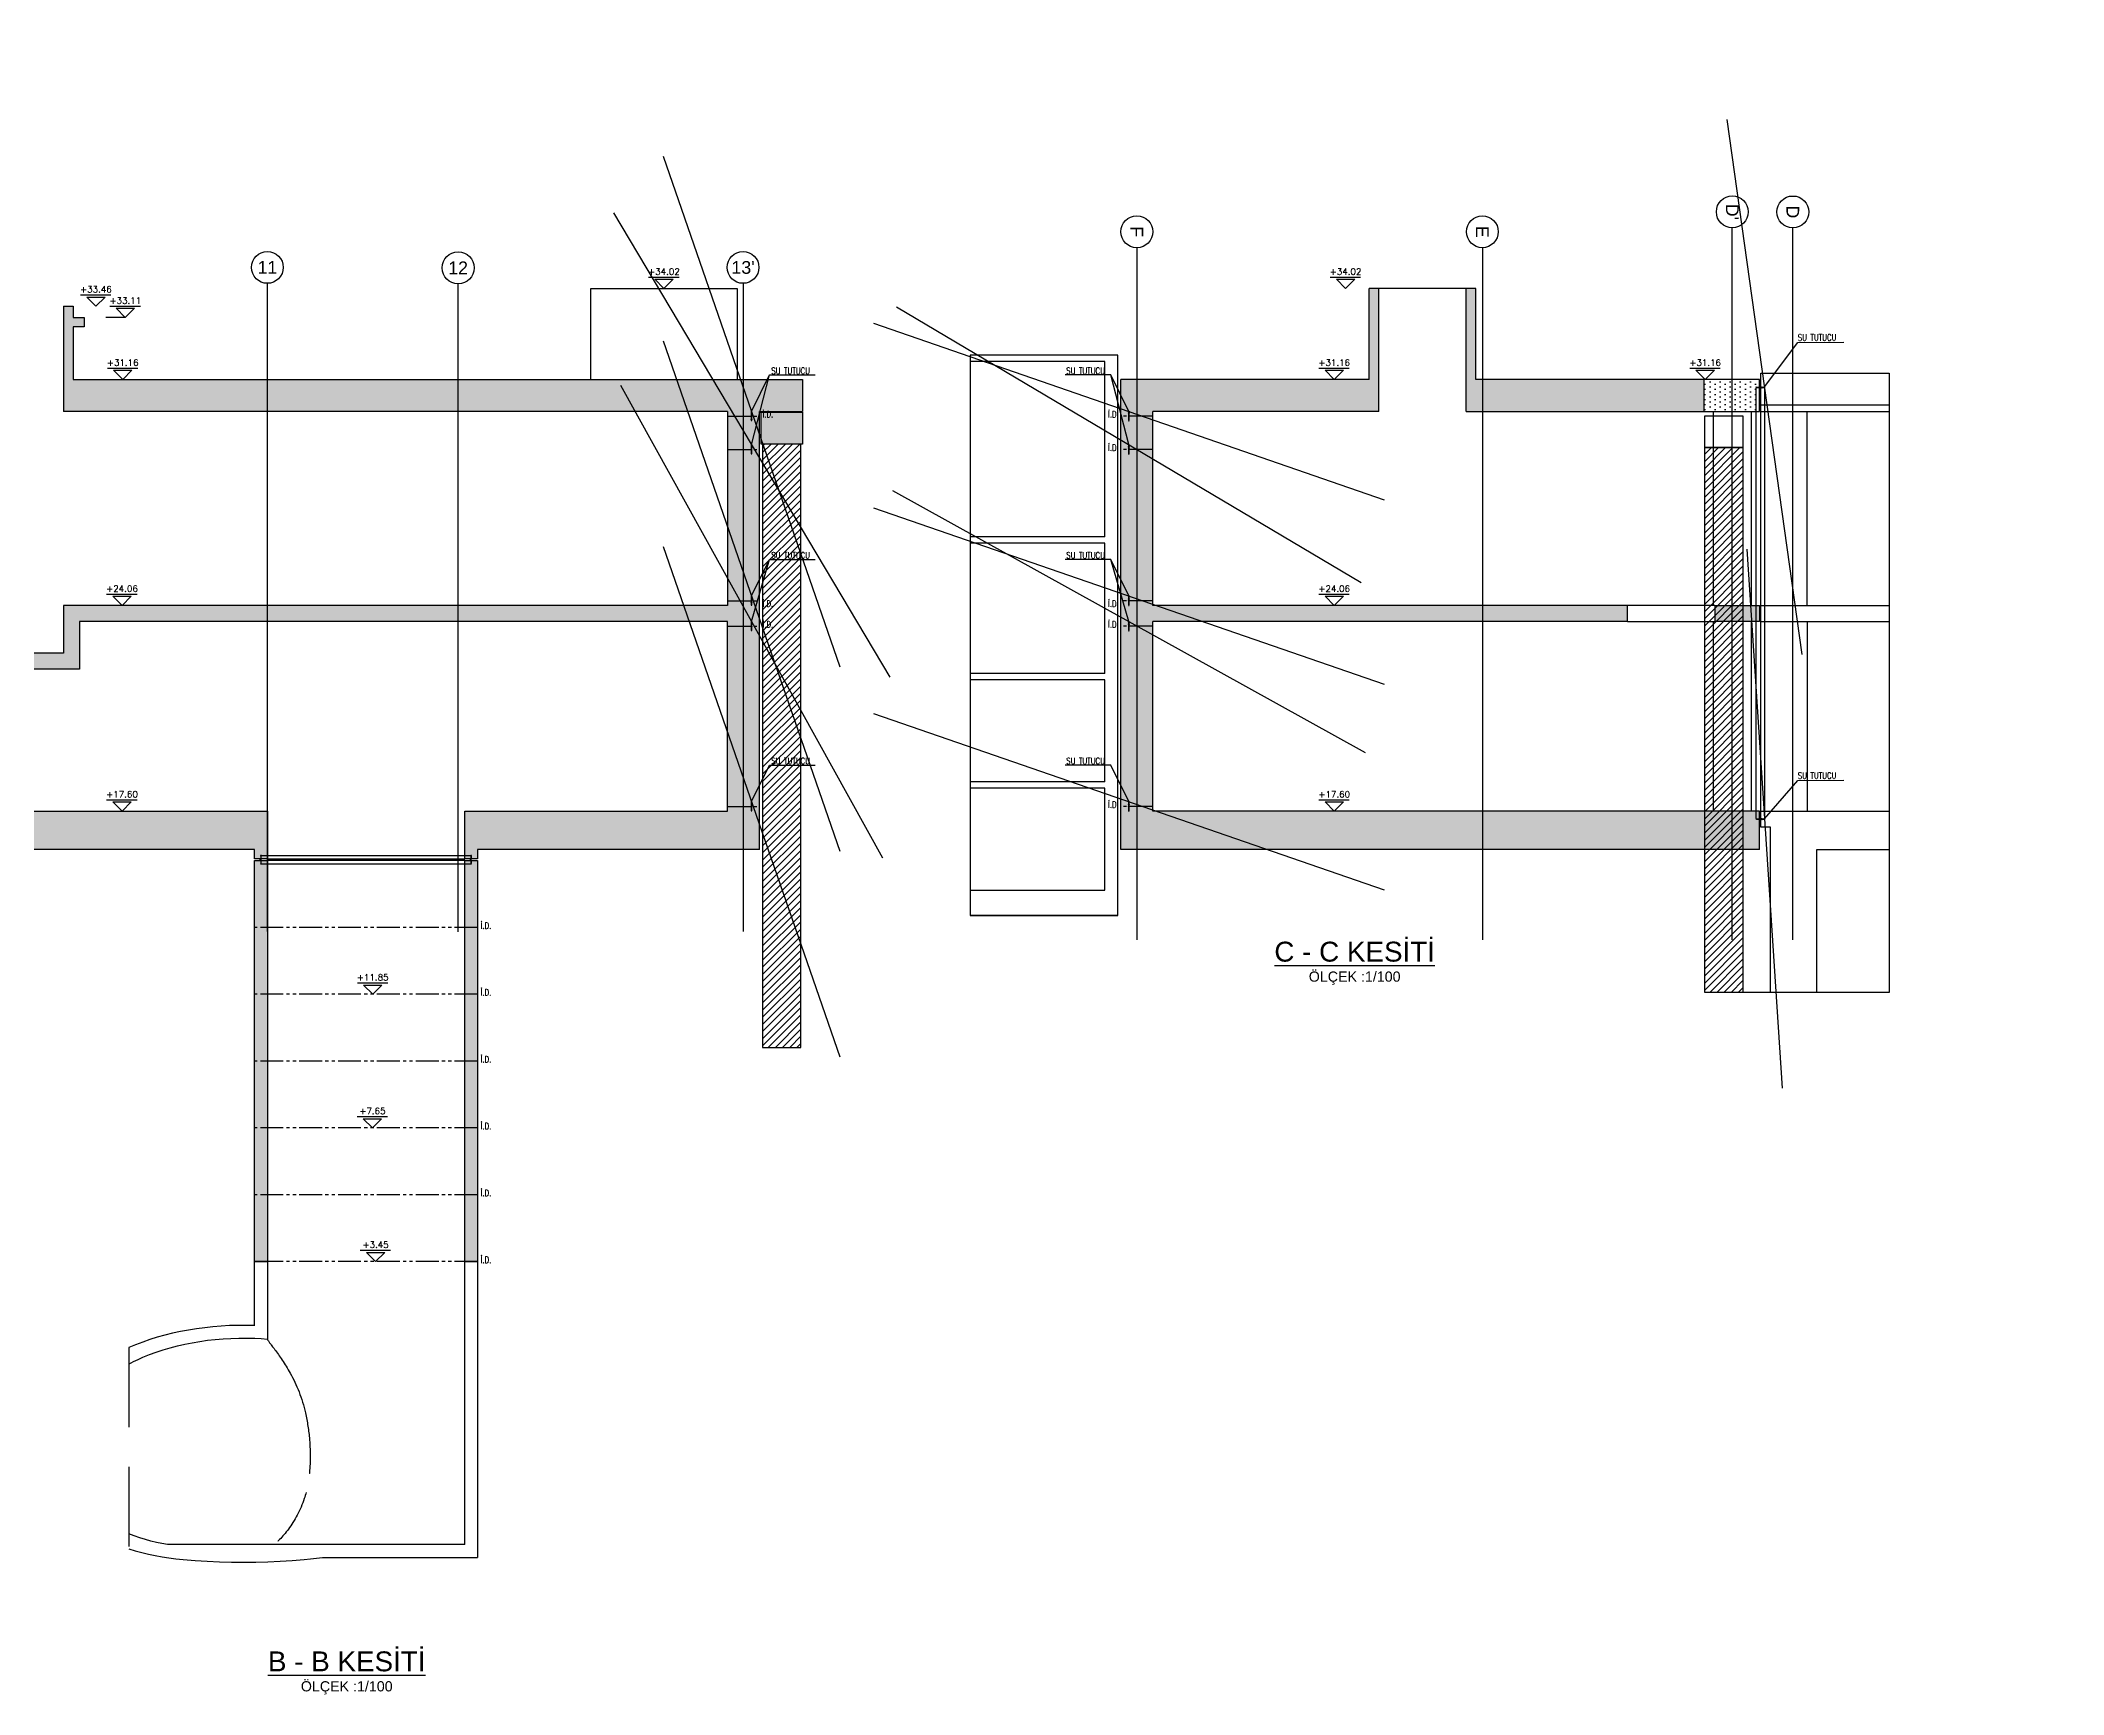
# Model space of a CAD drawing. Header units: millimetres. Extents: x 400382 to 401276, y 4543898 to 4544126.
# Drawn here: x 400746.4 to 400809.9, y 4543898.4 to 4543950.4 of the extents above; entities that cross this region are included whole.
import ezdxf
from ezdxf.enums import TextEntityAlignment as Align

# ---------------------------------------------------------------- set-up
doc = ezdxf.new("R2010")
doc.units = ezdxf.units.MM
for name, pattern in [('ACAD_ISO05W100', [33, 24, -3, 0, -3, 0, -3]), ('AKS', [3, 2.5, -0.25, 0, -0.25]), ('CONTINU', [0]), ('HIDDEN', [0.375, 0.25, -0.125]), ('HIDDEN2', [4.7625, 3.175, -1.5875]), ('UUC-ST-KAL-I05-101-U-000$0$ACAD_ISO05W100', [33, 24, -3, 0, -3, 0, -3])]:
    doc.linetypes.add(name, pattern=pattern)
for name, color, linetype in [('aks prota', 2, 'AKS'), ('caks prota', 4, 'Continuous'), ('görünüş prota', 4, 'Continuous'), ('inşaat derzi prota', 11, 'Continuous'), ('kesit prota', 1, 'Continuous'), ('kesit tarama prota', 252, 'Continuous'), ('kiriş prota', 6, 'Continuous'), ('kolon tarama prota', 252, 'Continuous'), ('kot prota', 4, 'Continuous'), ('not yazısı prota', 6, 'Continuous'), ('not çizgisi prota', 4, 'Continuous'), ('PRT-CST-rc_level', 6, 'Continuous'), ('PRT-CST-rc_levermark', 4, 'Continuous'), ('st_s_su tutucu', 2, 'Continuous'), ('st_s_ölçü', 4, 'Continuous'), ('t35 prota', 3, 'Continuous'), ('taks prota', 7, 'Continuous'), ('tplan prota', 7, 'Continuous'), ('UUC-ST-KAL-I05-101-U-000$0$st_s_su tutucu', 2, 'Continuous'), ('ölçü prota', 4, 'Continuous')]:
    doc.layers.add(name, color=color, linetype=linetype)
for name, color, linetype, lineweight in [('PRT-Geo-PileCap2', 211, 'Continuous', 25), ('PRT-Geo_Pile', 150, 'Continuous', 30), ('PRT-Geo_TableText', 8, 'Continuous', 25)]:
    doc.layers.add(name, color=color, linetype=linetype, lineweight=lineweight)
doc.styles.add('Arial', font='Arial.ttf')
doc.styles.add('OLCU', font='romanstw.shx')
doc.styles.add('prt-kd-kot', font='Arial.ttf')
doc.styles.add('TAKS', font='Arial Unicode.ttf')
doc.styles.add('TSIMPLEX', font='romanstw.shx')
doc.dimstyles.new('1-50', dxfattribs={"dimtxt": 10, "dimasz": 4, "dimexe": 4, "dimexo": 8, "dimgap": 4, "dimtad": 1, "dimdec": 1, "dimrnd": 0.05, "dimzin": 9, "dimdsep": 46, "dimtxsty": 'OLCU', "dimblk1": 'OBLIQUE', "dimblk2": 'OBLIQUE', "dimsah": 1, "dimcen": 2, "dimdle": 4, "dimclrd": 4, "dimclre": 4, "dimclrt": 3, "dimadec": 1, "dimazin": 0, "dimtfac": 1, "dimtdec": 1, "dimtix": 1, "dimtmove": 2, "dimatfit": 3, "dimldrblk": 'OBLIQUE', "dimfxl": 1, "dimtvp": 1, "dimtolj": 1, "dimtzin": 1, "dimarcsym": 0})
pattern_1 = [(45, (398978.42693, 4543591.9112), (-0.112253202, 0.112253202), [])]

# ---------------------------------------------------------------- blocks, each defined once
blk = doc.blocks.new('KOTK5')
at = {"layer": 'PRT-CST-rc_levermark'}
blk.add_line((217, 160), (-213, 160), dxfattribs=at)
blk.add_lwpolyline([(130, 130), (-130, 130), (0, 0)], close=True, dxfattribs=at)
at = {"layer": 'PRT-CST-rc_level', "style": 'OLCU'}
blk.add_attdef('000.00', text='', height=90, dxfattribs=at).set_placement((0, 193), align=Align.CENTER)
blk = doc.blocks.new('_Oblique')
at = {"layer": 'st_s_ölçü', "lineweight": -2}
blk.add_line((-0.5, -0.5), (0.5, 0.5), dxfattribs=at)
blk = doc.blocks.new('D')
at = {"layer": 'st_s_su tutucu', "linetype": 'CONTINU', "ltscale": 0.2}
for p, q in [((-39988, 52508), (-39993, 52508)), ((-39993, 52508), (-39993, 52507)), ((-39993, 52507), (-39991, 52506)), ((-39991, 52499), (-39992, 52499)), ((-39992, 52499), (-39992, 52498)), ((-39992, 52498), (-39991, 52498)), ((-39991, 52489), (-39992, 52489)), ((-39992, 52489), (-39992, 52488)), ((-39992, 52488), (-39991, 52488)), ((-39991, 52479), (-39992, 52479)), ((-39992, 52479), (-39992, 52478)), ((-39992, 52478), (-39991, 52478)), ((-39991, 52506), (-39991, 52499)), ((-39991, 52498), (-39991, 52489)), ((-39991, 52488), (-39991, 52479)), ((-39991, 52469), (-39991, 52478)), ((-39990, 52506), (-39988, 52507)), ((-39990, 52499), (-39990, 52506)), ((-39989, 52499), (-39990, 52499)), ((-39990, 52489), (-39990, 52498)), ((-39990, 52498), (-39989, 52498)), ((-39989, 52489), (-39990, 52489)), ((-39990, 52479), (-39990, 52488)), ((-39990, 52488), (-39989, 52488)), ((-39989, 52479), (-39990, 52479)), ((-39990, 52478), (-39989, 52478)), ((-39990, 52478), (-39990, 52469)), ((-39989, 52498), (-39989, 52499)), ((-39989, 52488), (-39989, 52489)), ((-39989, 52478), (-39989, 52479)), ((-39988, 52507), (-39988, 52508)), ((-39993, 52449), (-39991, 52450)), ((-39993, 52448), (-39993, 52449)), ((-39988, 52448), (-39993, 52448)), ((-39992, 52468), (-39992, 52469)), ((-39992, 52469), (-39991, 52469)), ((-39991, 52468), (-39992, 52468)), ((-39992, 52458), (-39992, 52459)), ((-39992, 52459), (-39991, 52459)), ((-39991, 52458), (-39992, 52458)), ((-39991, 52459), (-39991, 52468)), ((-39991, 52450), (-39991, 52458)), ((-39990, 52469), (-39989, 52469)), ((-39989, 52468), (-39990, 52468)), ((-39990, 52468), (-39990, 52459)), ((-39990, 52459), (-39989, 52459)), ((-39989, 52458), (-39990, 52458)), ((-39990, 52458), (-39990, 52450)), ((-39990, 52450), (-39988, 52449)), ((-39989, 52469), (-39989, 52468)), ((-39989, 52459), (-39989, 52458)), ((-39988, 52449), (-39988, 52448))]:
    blk.add_line(p, q, dxfattribs=at)
blk = doc.blocks.new('*U107')
at = {"layer": 'PRT-Geo_Pile', "lineweight": -3, "flags": 128}
blk.add_lwpolyline([(0.6, 0), (0.6, -18.95), (-0.6, -18.95), (-0.6, 0)], close=True, dxfattribs=at)
at = {"layer": 'PRT-Geo_TableText', "style": 'prt-kd-kot'}
blk.add_attdef('No:', text='', height=0.25, rotation=90, dxfattribs=at).set_placement((0, -18.277), align=Align.MIDDLE_LEFT)

msp = doc.modelspace()

# ---------------------------------------------------------------- hatches: boundary and pattern name
at = {"layer": 'kesit tarama prota'}
h = msp.add_hatch(color=253, dxfattribs=at)
h.dxf.hatch_style = 1
h.paths.add_polyline_path([(400770.328, 4543939.712), (400747.426, 4543939.712), (400747.426, 4543941.362), (400747.776, 4543941.362), (400747.776, 4543941.662), (400747.426, 4543941.662), (400747.426, 4543942.012), (400747.126, 4543942.012), (400747.126, 4543938.712), (400767.978, 4543938.712), (400767.978, 4543932.612), (400747.126, 4543932.612), (400747.126, 4543931.112), (400743.739, 4543931.112), (400743.739, 4543938.712), (400745.024, 4543938.712), (400745.024, 4543942.212), (400744.723, 4543942.212), (400744.723, 4543939.712), (400741.389, 4543939.712), (400741.389, 4543938.712), (400742.739, 4543938.712), (400742.739, 4543924.952), (400753.124, 4543924.952), (400753.124, 4543924.652), (400753.524, 4543924.652), (400753.524, 4543926.152), (400743.739, 4543926.152), (400743.739, 4543930.612), (400747.627, 4543930.612), (400747.627, 4543932.112), (400767.978, 4543932.112), (400767.978, 4543926.152), (400759.724, 4543926.152), (400759.724, 4543924.652), (400760.124, 4543924.652), (400760.124, 4543924.952), (400768.978, 4543924.952), (400768.978, 4543938.712), (400770.328, 4543938.712)])
h = msp.add_hatch(color=253, dxfattribs=at)
h.dxf.hatch_style = 1
h.paths.add_polyline_path([(400788.428, 4543938.712), (400788.428, 4543942.572), (400788.128, 4543942.572), (400788.128, 4543939.712), (400780.328, 4543939.712), (400780.327, 4543924.952), (400800.379, 4543924.952), (400800.379, 4543926.152), (400781.329, 4543926.152), (400781.329, 4543932.112), (400796.236, 4543932.112), (400796.236, 4543932.612), (400781.329, 4543932.612), (400781.329, 4543938.712)])
h = msp.add_hatch(color=253, dxfattribs=at)
h.dxf.hatch_style = 1
h.paths.add_polyline_path([(400798.629, 4543938.712), (400798.629, 4543939.712), (400791.472, 4543939.712), (400791.472, 4543942.572), (400791.172, 4543942.572), (400791.172, 4543938.712)])
h = msp.add_hatch(color=253, dxfattribs=at)
h.dxf.hatch_style = 1
h.paths.add_polyline_path([(400769.028, 4543938.682), (400770.328, 4543938.682), (400770.328, 4543937.682), (400769.028, 4543937.682)])
h = msp.add_hatch(color=253, dxfattribs=at)
h.dxf.hatch_style = 1
h.paths.add_polyline_path([(400798.98, 4543932.612), (400798.98, 4543932.112), (400800.379, 4543932.112), (400800.379, 4543932.612)])
h = msp.add_hatch(color=253, dxfattribs=at)
h.dxf.hatch_style = 1
h.paths.add_polyline_path([(400753.524, 4543924.602), (400753.124, 4543924.602), (400753.124, 4543912.002), (400753.524, 4543912.002)])
h = msp.add_hatch(color=253, dxfattribs=at)
h.dxf.hatch_style = 1
h.paths.add_polyline_path([(400760.124, 4543924.602), (400759.724, 4543924.602), (400759.724, 4543912.002), (400760.124, 4543912.002)])
at = {"layer": 'kolon tarama prota', "transparency": 33554687}
h = msp.add_hatch(dxfattribs=at)
h.set_pattern_fill('DOTS', color=2, scale=0.1, angle=-90)
h.set_pattern_definition([(270, (400391.31648, 4545892.98185), (0.15875, -0.079375), [0, -0.15875])])
h.paths.add_polyline_path([(400800.379, 4543938.712), (400800.379, 4543939.712), (400798.629, 4543939.712), (400798.629, 4543938.712)])
h = msp.add_hatch(dxfattribs=at)
h.set_pattern_fill('ANSI31', color=256, scale=0.05)
h.set_pattern_definition(pattern_1)
h.paths.add_polyline_path([(400769.078, 4543937.682), (400769.078, 4543918.732), (400770.278, 4543918.732), (400770.278, 4543937.682)])
h = msp.add_hatch(dxfattribs=at)
h.set_pattern_fill('ANSI31', color=256, scale=0.05)
h.set_pattern_definition(pattern_1)
edge = h.paths.add_edge_path()
edge.add_line((400798.664, 4543920.457), (400798.664, 4543937.572))
edge.add_line((400798.664, 4543937.572), (400799.864, 4543937.572))
edge.add_line((400799.864, 4543937.572), (400799.864, 4543920.457))

# ---------------------------------------------------------------- linework, layer by layer
at = {"layer": 'aks prota', "ltscale": 10}
for p, q in [((400799.529, 4543922.113), (400799.529, 4543944.478)), ((400801.429, 4543922.113), (400801.429, 4543944.476)), ((400753.525, 4543922.375), (400753.525, 4543942.733)), ((400759.517, 4543922.361), (400759.517, 4543942.719)), ((400768.478, 4543922.375), (400768.478, 4543942.733))]:
    msp.add_line(p, q, dxfattribs=at)
for points in [[(400780.829, 4543943.853), (400780.829, 4543922.113)], [(400791.679, 4543943.853), (400791.679, 4543922.113)]]:
    msp.add_lwpolyline(points, dxfattribs=at)
at = {"layer": 'caks prota', "ltscale": 0.05}
for centre in [(400799.529, 4543944.978), (400801.429, 4543944.976), (400780.829, 4543944.353), (400791.679, 4543944.353), (400753.525, 4543943.233), (400759.517, 4543943.219), (400768.462, 4543943.233)]:
    msp.add_circle(centre, 0.5, dxfattribs=at)
at = {"layer": 'görünüş prota'}
for p, q in [((400798.929, 4543938.712), (400798.929, 4543932.612)), ((400800.129, 4543932.612), (400800.129, 4543938.712)), ((400798.929, 4543932.112), (400798.929, 4543926.152)), ((400800.129, 4543926.152), (400800.129, 4543932.112))]:
    msp.add_line(p, q, dxfattribs=at)
for points in [[(400763.678, 4543939.712), (400763.678, 4543942.572), (400768.278, 4543942.572), (400768.278, 4543939.712)], [(400791.172, 4543942.572), (400788.428, 4543942.572)], [(400798.98, 4543932.612), (400796.236, 4543932.612)], [(400796.236, 4543932.112), (400798.98, 4543932.112)]]:
    msp.add_lwpolyline(points, dxfattribs=at)
at = {"layer": 'inşaat derzi prota', "linetype": 'ACAD_ISO05W100', "ltscale": 0.03}
for points in [[(400767.978, 4543938.562), (400768.978, 4543938.562)], [(400781.329, 4543938.562), (400780.328, 4543938.562)], [(400767.978, 4543937.512), (400768.978, 4543937.512)], [(400781.329, 4543937.512), (400780.328, 4543937.512)], [(400767.978, 4543932.762), (400768.978, 4543932.762)], [(400781.329, 4543932.762), (400780.327, 4543932.762)], [(400767.978, 4543931.962), (400768.978, 4543931.962)], [(400781.329, 4543931.962), (400780.327, 4543931.962)], [(400767.978, 4543926.302), (400768.978, 4543926.302)], [(400781.329, 4543926.302), (400780.327, 4543926.302)], [(400760.124, 4543922.502), (400753.124, 4543922.502)], [(400760.124, 4543920.402), (400753.124, 4543920.402)], [(400760.124, 4543918.302), (400753.124, 4543918.302)], [(400760.124, 4543916.202), (400753.124, 4543916.202)], [(400760.124, 4543914.102), (400753.124, 4543914.102)], [(400760.124, 4543912.002), (400753.124, 4543912.002)]]:
    msp.add_lwpolyline(points, dxfattribs=at)
at = {"layer": 'kesit prota'}
for p, q in [((400788.428, 4543942.572), (400788.128, 4543942.572)), ((400788.128, 4543939.712), (400788.128, 4543942.572)), ((400788.428, 4543938.712), (400788.428, 4543942.572)), ((400791.472, 4543942.572), (400791.172, 4543942.572)), ((400791.172, 4543938.712), (400791.172, 4543942.572)), ((400747.126, 4543942.012), (400747.126, 4543938.712)), ((400780.327, 4543924.952), (400780.328, 4543939.712)), ((400788.128, 4543939.712), (400780.328, 4543939.712)), ((400767.978, 4543938.712), (400747.126, 4543938.712)), ((400781.329, 4543932.612), (400781.329, 4543938.712)), ((400788.428, 4543938.712), (400781.329, 4543938.712)), ((400796.236, 4543932.612), (400781.329, 4543932.612)), ((400781.329, 4543926.152), (400781.329, 4543932.112)), ((400796.236, 4543932.112), (400781.329, 4543932.112)), ((400796.236, 4543932.112), (400796.236, 4543932.612)), ((400798.98, 4543932.612), (400798.98, 4543932.112)), ((400800.379, 4543926.152), (400781.329, 4543926.152)), ((400800.379, 4543924.952), (400800.379, 4543926.152)), ((400800.379, 4543924.952), (400780.327, 4543924.952)), ((400753.524, 4543912.002), (400753.124, 4543912.002)), ((400753.124, 4543912.002), (400753.524, 4543912.002)), ((400759.724, 4543912.002), (400760.124, 4543912.002)), ((400759.724, 4543912.002), (400760.124, 4543912.002))]:
    msp.add_line(p, q, dxfattribs=at)
for points in [[(400791.172, 4543938.712), (400800.379, 4543938.712), (400800.379, 4543939.712), (400791.472, 4543939.712), (400791.472, 4543942.572)], [(400747.126, 4543942.012), (400747.426, 4543942.012), (400747.426, 4543941.662), (400747.776, 4543941.662), (400747.776, 4543941.362), (400747.426, 4543941.362), (400747.426, 4543939.712)], [(400747.426, 4543939.712), (400770.328, 4543939.712), (400770.328, 4543938.712)], [(400767.978, 4543938.712), (400767.978, 4543932.612), (400747.126, 4543932.612), (400747.126, 4543931.112), (400743.739, 4543931.112), (400743.739, 4543938.712), (400745.024, 4543938.712)], [(400768.978, 4543924.952), (400768.978, 4543938.712), (400770.328, 4543938.712)], [(400768.978, 4543924.952), (400760.124, 4543924.952), (400760.124, 4543924.652), (400759.724, 4543924.652), (400759.724, 4543926.152), (400767.978, 4543926.152), (400767.978, 4543932.112), (400747.627, 4543932.112), (400747.627, 4543930.612), (400743.739, 4543930.612), (400743.739, 4543926.152), (400753.524, 4543926.152), (400753.524, 4543924.652), (400753.124, 4543924.652), (400753.124, 4543924.952), (400742.739, 4543924.952)], [(400798.98, 4543932.612), (400800.379, 4543932.612), (400800.379, 4543932.112), (400798.98, 4543932.112)], [(400753.124, 4543912.002), (400753.124, 4543924.602), (400753.524, 4543924.602), (400753.524, 4543912.002)], [(400753.524, 4543924.652), (400759.724, 4543924.652)], [(400759.724, 4543924.602), (400753.524, 4543924.602)], [(400759.724, 4543912.002), (400759.724, 4543924.602), (400760.124, 4543924.602), (400760.124, 4543912.002)]]:
    msp.add_lwpolyline(points, dxfattribs=at)
at = {"layer": 'kiriş prota'}
msp.add_line((400798.629, 4543939.712), (400798.629, 4543938.712), dxfattribs=at)
at = {"layer": 'kolon tarama prota'}
for p, q in [((400780.228, 4543940.474), (400775.598, 4543940.474)), ((400779.827, 4543940.274), (400775.598, 4543940.274)), ((400779.827, 4543934.774), (400779.827, 4543940.274)), ((400780.228, 4543922.874), (400780.228, 4543940.474)), ((400800.428, 4543926.152), (400800.428, 4543939.912)), ((400801.879, 4543932.612), (400801.879, 4543938.712)), ((400779.827, 4543934.774), (400775.598, 4543934.774)), ((400779.827, 4543934.574), (400775.598, 4543934.574)), ((400779.827, 4543930.474), (400779.827, 4543934.574)), ((400801.879, 4543932.112), (400801.879, 4543926.152)), ((400779.827, 4543930.474), (400775.598, 4543930.474)), ((400779.827, 4543930.275), (400775.598, 4543930.275)), ((400779.827, 4543927.074), (400779.827, 4543930.275)), ((400779.827, 4543927.074), (400775.598, 4543927.074)), ((400779.827, 4543926.874), (400775.598, 4543926.874)), ((400779.827, 4543923.674), (400779.827, 4543926.874)), ((400802.179, 4543920.457), (400802.179, 4543924.952)), ((400780.228, 4543922.874), (400775.598, 4543922.874)), ((400759.724, 4543903.113), (400750.393, 4543903.113)), ((400755.255, 4543902.712), (400760.124, 4543902.712))]:
    msp.add_line(p, q, dxfattribs=at)
at = {"layer": 'kolon tarama prota', "linetype": 'HIDDEN2', "ltscale": 10}
for points in [[(400775.598, 4543940.474), (400775.598, 4543922.874)], [(400804.452, 4543939.912), (400804.452, 4543920.457)], [(400804.452, 4543920.457), (400798.664, 4543920.457)]]:
    msp.add_lwpolyline(points, dxfattribs=at)
at = {"layer": 'kolon tarama prota'}
for points in [[(400800.428, 4543939.912), (400804.452, 4543939.912)], [(400800.428, 4543938.912), (400804.452, 4543938.912)], [(400800.428, 4543938.712), (400804.452, 4543938.712)], [(400800.428, 4543932.612), (400804.452, 4543932.612)], [(400800.428, 4543932.112), (400804.452, 4543932.112)], [(400800.729, 4543920.457), (400800.729, 4543925.652), (400800.429, 4543925.652), (400800.428, 4543926.152), (400804.452, 4543926.152)], [(400802.179, 4543924.952), (400804.452, 4543924.952)], [(400775.598, 4543923.674), (400779.827, 4543923.674)], [(400775.598, 4543922.874), (400780.228, 4543922.874)], [(400753.124, 4543909.995), (400753.124, 4543912.002)], [(400753.524, 4543912.002), (400753.524, 4543909.57)], [(400759.724, 4543903.112), (400759.724, 4543912.002)], [(400760.124, 4543912.002), (400760.124, 4543902.712)], [(400753.126, 4543909.995), (400752.863, 4543910), (400752.6, 4543909.999), (400752.337, 4543909.991), (400752.075, 4543909.977), (400751.815, 4543909.955), (400751.556, 4543909.927), (400751.3, 4543909.893), (400751.046, 4543909.852), (400750.796, 4543909.805), (400750.549, 4543909.751), (400750.306, 4543909.691), (400750.069, 4543909.625), (400749.836, 4543909.553), (400749.609, 4543909.475), (400749.388, 4543909.391), (400749.173, 4543909.302)], [(400749.617, 4543908.998), (400749.822, 4543909.081), (400750.032, 4543909.158), (400750.249, 4543909.229), (400750.471, 4543909.295), (400750.698, 4543909.355), (400750.929, 4543909.408), (400751.164, 4543909.455), (400751.403, 4543909.495), (400751.644, 4543909.53), (400751.888, 4543909.557), (400752.134, 4543909.578), (400752.381, 4543909.592), (400752.629, 4543909.6), (400752.878, 4543909.6), (400753.126, 4543909.594)], [(400753.126, 4543909.594), (400753.326, 4543909.584), (400753.526, 4543909.57)], [(400749.173, 4543908.786), (400749.317, 4543908.86), (400749.465, 4543908.93), (400749.617, 4543908.998)], [(400749.699, 4543903.272), (400749.52, 4543903.327), (400749.345, 4543903.388), (400749.173, 4543903.454)], [(400749.173, 4543902.983), (400749.375, 4543902.92), (400749.579, 4543902.864), (400749.788, 4543902.812), (400750, 4543902.767), (400750.216, 4543902.727), (400750.434, 4543902.693), (400750.655, 4543902.665), (400750.878, 4543902.643)], [(400750.393, 4543903.113), (400750.215, 4543903.146), (400750.04, 4543903.184), (400749.868, 4543903.226), (400749.699, 4543903.272)], [(400750.878, 4543902.643), (400751.257, 4543902.615), (400751.637, 4543902.592), (400752.017, 4543902.576), (400752.399, 4543902.566), (400752.781, 4543902.563), (400753.162, 4543902.566), (400753.544, 4543902.576), (400753.924, 4543902.592), (400754.304, 4543902.615), (400754.683, 4543902.643)], [(400754.683, 4543902.643), (400754.875, 4543902.662), (400755.066, 4543902.685), (400755.255, 4543902.712)]]:
    msp.add_lwpolyline(points, dxfattribs=at)
at = {"layer": 'kolon tarama prota', "linetype": 'HIDDEN', "ltscale": 10}
msp.add_lwpolyline([(400749.173, 4543909.302), (400749.173, 4543902.983)], dxfattribs=at)
at = {"layer": 'kolon tarama prota'}
for points, knots in [([(400753.526, 4543909.57), (400753.528, 4543909.559), (400753.543, 4543909.529), (400753.591, 4543909.459), (400753.664, 4543909.363), (400753.758, 4543909.24), (400753.869, 4543909.09), (400753.989, 4543908.915), (400754.116, 4543908.717), (400754.251, 4543908.486), (400754.388, 4543908.218), (400754.521, 4543907.914), (400754.636, 4543907.592), (400754.695, 4543907.367), (400754.721, 4543907.252)], [0, 0, 0, 0, 0.078431, 0.156863, 0.235294, 0.313725, 0.392157, 0.470588, 0.54902, 0.627451, 0.720588, 0.813725, 0.906863, 1, 1, 1, 1]), ([(400754.721, 4543907.252), (400754.736, 4543907.184), (400754.764, 4543907.046), (400754.799, 4543906.837), (400754.828, 4543906.626), (400754.857, 4543906.343), (400754.874, 4543905.987), (400754.865, 4543905.631), (400754.849, 4543905.417), (400754.842, 4543905.344), (400754.842, 4543905.342)], [0, 0, 0, 0, 0.1, 0.2, 0.3, 0.4, 0.6, 0.8, 0.9, 0.9024147, 0.9024147, 0.9024147, 0.9024147]), ([(400754.742, 4543904.753), (400754.725, 4543904.687), (400754.678, 4543904.53), (400754.585, 4543904.289), (400754.463, 4543904.037), (400754.329, 4543903.806), (400754.187, 4543903.598), (400754.045, 4543903.418), (400753.932, 4543903.296), (400753.868, 4543903.231), (400753.848, 4543903.212)], [0.1384678, 0.1384678, 0.1384678, 0.1384678, 0.2105263, 0.3157895, 0.4210526, 0.5263158, 0.6315789, 0.7368421, 0.8421053, 0.8936073, 0.8936073, 0.8936073, 0.8936073])]:
    msp.add_open_spline(points, degree=3, knots=knots, dxfattribs=at)
at = {"layer": 'PRT-Geo-PileCap2'}
for points in [[(400769.028, 4543938.682), (400770.328, 4543938.682), (400770.328, 4543937.682), (400769.028, 4543937.682)], [(400798.664, 4543938.572), (400799.864, 4543938.572), (400799.864, 4543937.572), (400798.664, 4543937.572)]]:
    msp.add_lwpolyline(points, close=True, dxfattribs=at)
at = {"layer": 'PRT-Geo_Pile'}
msp.add_lwpolyline([(400798.664, 4543920.457), (400798.664, 4543937.572), (400799.864, 4543937.572), (400799.864, 4543920.457)], dxfattribs=at)
at = {"layer": 'UUC-ST-KAL-I05-101-U-000$0$st_s_su tutucu', "linetype": 'UUC-ST-KAL-I05-101-U-000$0$ACAD_ISO05W100', "ltscale": 0.05}
for points in [[(400800.386, 4543939.483, -0.57735), (400800.387, 4543939.486), (400800.422, 4543939.486, -0.57735), (400800.424, 4543939.483), (400800.412, 4543939.462, 0.57735), (400800.413, 4543939.46), (400800.459, 4543939.46), (400800.459, 4543939.454), (400800.463, 4543939.454), (400800.463, 4543939.46), (400800.496, 4543939.46), (400800.496, 4543939.454), (400800.5, 4543939.454), (400800.5, 4543939.46), (400800.521, 4543939.46), (400800.53, 4543939.447), (400800.535, 4543939.447), (400800.535, 4543939.478), (400800.53, 4543939.478), (400800.521, 4543939.465), (400800.5, 4543939.465), (400800.5, 4543939.471), (400800.496, 4543939.471), (400800.496, 4543939.465), (400800.463, 4543939.465), (400800.463, 4543939.471), (400800.459, 4543939.471), (400800.459, 4543939.465), (400800.422, 4543939.465, -0.57735), (400800.42, 4543939.468), (400800.431, 4543939.487, 0.57735), (400800.43, 4543939.49), (400800.38, 4543939.49, 0.57735), (400800.378, 4543939.487), (400800.39, 4543939.468, -0.57735), (400800.388, 4543939.465), (400800.35, 4543939.465), (400800.35, 4543939.471), (400800.346, 4543939.471), (400800.346, 4543939.465), (400800.313, 4543939.465), (400800.313, 4543939.471), (400800.309, 4543939.471), (400800.309, 4543939.465), (400800.289, 4543939.465), (400800.28, 4543939.478), (400800.275, 4543939.478), (400800.275, 4543939.447), (400800.28, 4543939.447), (400800.289, 4543939.46), (400800.309, 4543939.46), (400800.309, 4543939.454), (400800.313, 4543939.454), (400800.313, 4543939.46), (400800.346, 4543939.46), (400800.346, 4543939.454), (400800.35, 4543939.454), (400800.35, 4543939.46), (400800.396, 4543939.46, 0.57735), (400800.398, 4543939.462)], [(400800.386, 4543925.923, -0.57735), (400800.387, 4543925.926), (400800.422, 4543925.926, -0.57735), (400800.424, 4543925.923), (400800.412, 4543925.902, 0.57735), (400800.413, 4543925.9), (400800.459, 4543925.9), (400800.459, 4543925.894), (400800.463, 4543925.894), (400800.463, 4543925.9), (400800.496, 4543925.9), (400800.496, 4543925.894), (400800.5, 4543925.894), (400800.5, 4543925.9), (400800.521, 4543925.9), (400800.53, 4543925.887), (400800.535, 4543925.887), (400800.535, 4543925.918), (400800.53, 4543925.918), (400800.521, 4543925.905), (400800.5, 4543925.905), (400800.5, 4543925.911), (400800.496, 4543925.911), (400800.496, 4543925.905), (400800.463, 4543925.905), (400800.463, 4543925.911), (400800.459, 4543925.911), (400800.459, 4543925.905), (400800.422, 4543925.905, -0.57735), (400800.42, 4543925.908), (400800.431, 4543925.927, 0.57735), (400800.43, 4543925.93), (400800.38, 4543925.93, 0.57735), (400800.378, 4543925.927), (400800.39, 4543925.908, -0.57735), (400800.388, 4543925.905), (400800.35, 4543925.905), (400800.35, 4543925.911), (400800.346, 4543925.911), (400800.346, 4543925.905), (400800.313, 4543925.905), (400800.313, 4543925.911), (400800.309, 4543925.911), (400800.309, 4543925.905), (400800.289, 4543925.905), (400800.28, 4543925.918), (400800.275, 4543925.918), (400800.275, 4543925.887), (400800.28, 4543925.887), (400800.289, 4543925.9), (400800.309, 4543925.9), (400800.309, 4543925.894), (400800.313, 4543925.894), (400800.313, 4543925.9), (400800.346, 4543925.9), (400800.346, 4543925.894), (400800.35, 4543925.894), (400800.35, 4543925.9), (400800.396, 4543925.9, 0.57735), (400800.398, 4543925.902)], [(400753.304, 4543924.608, -0.57735), (400753.301, 4543924.609), (400753.301, 4543924.644, -0.57735), (400753.304, 4543924.646), (400753.324, 4543924.634, 0.57735), (400753.327, 4543924.635), (400753.327, 4543924.681), (400753.333, 4543924.681), (400753.333, 4543924.685), (400753.327, 4543924.685), (400753.327, 4543924.718), (400753.333, 4543924.718), (400753.333, 4543924.722), (400753.327, 4543924.722), (400753.327, 4543924.743), (400753.34, 4543924.752), (400753.34, 4543924.757), (400753.309, 4543924.757), (400753.309, 4543924.752), (400753.322, 4543924.743), (400753.322, 4543924.722), (400753.316, 4543924.722), (400753.316, 4543924.718), (400753.322, 4543924.718), (400753.322, 4543924.685), (400753.316, 4543924.685), (400753.316, 4543924.681), (400753.322, 4543924.681), (400753.322, 4543924.643, -0.57735), (400753.319, 4543924.642), (400753.299, 4543924.653, 0.57735), (400753.297, 4543924.652), (400753.297, 4543924.602, 0.57735), (400753.299, 4543924.6), (400753.319, 4543924.612, -0.57735), (400753.322, 4543924.61), (400753.322, 4543924.572), (400753.316, 4543924.572), (400753.316, 4543924.568), (400753.322, 4543924.568), (400753.322, 4543924.535), (400753.316, 4543924.535), (400753.316, 4543924.531), (400753.322, 4543924.531), (400753.322, 4543924.511), (400753.309, 4543924.502), (400753.309, 4543924.497), (400753.34, 4543924.497), (400753.34, 4543924.502), (400753.327, 4543924.511), (400753.327, 4543924.531), (400753.333, 4543924.531), (400753.333, 4543924.535), (400753.327, 4543924.535), (400753.327, 4543924.568), (400753.333, 4543924.568), (400753.333, 4543924.572), (400753.327, 4543924.572), (400753.327, 4543924.618, 0.57735), (400753.324, 4543924.62)], [(400759.904, 4543924.608, -0.57735), (400759.901, 4543924.609), (400759.901, 4543924.644, -0.57735), (400759.904, 4543924.646), (400759.924, 4543924.634, 0.57735), (400759.927, 4543924.635), (400759.927, 4543924.681), (400759.933, 4543924.681), (400759.933, 4543924.685), (400759.927, 4543924.685), (400759.927, 4543924.718), (400759.933, 4543924.718), (400759.933, 4543924.722), (400759.927, 4543924.722), (400759.927, 4543924.743), (400759.94, 4543924.752), (400759.94, 4543924.757), (400759.909, 4543924.757), (400759.909, 4543924.752), (400759.922, 4543924.743), (400759.922, 4543924.722), (400759.916, 4543924.722), (400759.916, 4543924.718), (400759.922, 4543924.718), (400759.922, 4543924.685), (400759.916, 4543924.685), (400759.916, 4543924.681), (400759.922, 4543924.681), (400759.922, 4543924.643, -0.57735), (400759.919, 4543924.642), (400759.899, 4543924.653, 0.57735), (400759.897, 4543924.652), (400759.897, 4543924.602, 0.57735), (400759.899, 4543924.6), (400759.919, 4543924.612, -0.57735), (400759.922, 4543924.61), (400759.922, 4543924.572), (400759.916, 4543924.572), (400759.916, 4543924.568), (400759.922, 4543924.568), (400759.922, 4543924.535), (400759.916, 4543924.535), (400759.916, 4543924.531), (400759.922, 4543924.531), (400759.922, 4543924.511), (400759.909, 4543924.502), (400759.909, 4543924.497), (400759.94, 4543924.497), (400759.94, 4543924.502), (400759.927, 4543924.511), (400759.927, 4543924.531), (400759.933, 4543924.531), (400759.933, 4543924.535), (400759.927, 4543924.535), (400759.927, 4543924.568), (400759.933, 4543924.568), (400759.933, 4543924.572), (400759.927, 4543924.572), (400759.927, 4543924.618, 0.57735), (400759.924, 4543924.62)]]:
    msp.add_lwpolyline(points, format="xyb", close=True, dxfattribs=at)
at = {"layer": 'UUC-ST-KAL-I05-101-U-000$0$st_s_su tutucu', "linetype": 'UUC-ST-KAL-I05-101-U-000$0$ACAD_ISO05W100'}
for points in [[(400800.275, 4543925.918), (400800.275, 4543939.447)], [(400800.535, 4543939.447), (400800.535, 4543925.918)], [(400753.34, 4543924.757), (400759.909, 4543924.757)], [(400753.34, 4543924.497), (400759.909, 4543924.497)]]:
    msp.add_lwpolyline(points, dxfattribs=at)
at = {"layer": 'ölçü prota'}
msp.add_lwpolyline([(400749.064, 4543941.662), (400748.448, 4543941.662)], dxfattribs=at)

# ---------------------------------------------------------------- block references
at = {"layer": 'kot prota', "linetype": 'CONTINU', "ltscale": 0.1}
ref = msp.add_blockref('KOTK5', (400765.978, 4543942.572), dxfattribs=dict(at, xscale=-0.002222222222222222, yscale=0.002222222222222222, zscale=0.002222222222222222, rotation=359.9999999999902))
ref.add_attrib('000.00', '+34.02', dxfattribs={"layer": 'PRT-CST-rc_level', "height": 0.2, "style": 'OLCU'}).set_placement((400765.978, 4543943.002), align=Align.CENTER)
ref = msp.add_blockref('KOTK5', (400787.384, 4543942.572), dxfattribs=dict(at, xscale=-0.002222222222222222, yscale=0.002222222222222222, zscale=0.002222222222222222, rotation=359.9999999999902))
ref.add_attrib('000.00', '+34.02', dxfattribs={"layer": 'PRT-CST-rc_level', "height": 0.2, "style": 'OLCU'}).set_placement((400787.384, 4543943.002), align=Align.CENTER)
ref = msp.add_blockref('KOTK5', (400748.139, 4543942.012), dxfattribs=dict(at, xscale=-0.002222222222222222, yscale=0.002222222222222222, zscale=0.002222222222222222, rotation=359.9999999999902))
ref.add_attrib('000.00', '+33.46', dxfattribs={"layer": 'PRT-CST-rc_level', "height": 0.2, "style": 'OLCU'}).set_placement((400748.139, 4543942.442), align=Align.CENTER)
ref = msp.add_blockref('KOTK5', (400749.064, 4543941.662), dxfattribs=dict(at, xscale=-0.002222222222222222, yscale=0.002222222222222222, zscale=0.002222222222222222, rotation=359.9999999999902))
ref.add_attrib('000.00', '+33.11', dxfattribs={"layer": 'PRT-CST-rc_level', "height": 0.2, "style": 'OLCU'}).set_placement((400749.064, 4543942.092), align=Align.CENTER)
ref = msp.add_blockref('KOTK5', (400748.982, 4543939.712), dxfattribs=dict(at, xscale=-0.002222222222222222, yscale=0.002222222222222222, zscale=0.002222222222222222, rotation=359.9999999999902))
ref.add_attrib('000.00', '+31.16', dxfattribs={"layer": 'PRT-CST-rc_level', "height": 0.2, "style": 'OLCU'}).set_placement((400748.982, 4543940.142), align=Align.CENTER)
ref = msp.add_blockref('KOTK5', (400787.028, 4543939.712), dxfattribs=dict(at, xscale=-0.002222222222222222, yscale=0.002222222222222222, zscale=0.002222222222222222, rotation=359.9999999999902))
ref.add_attrib('000.00', '+31.16', dxfattribs={"layer": 'PRT-CST-rc_level', "height": 0.2, "style": 'OLCU'}).set_placement((400787.028, 4543940.142), align=Align.CENTER)
ref = msp.add_blockref('KOTK5', (400798.676, 4543939.712), dxfattribs=dict(at, xscale=-0.002222222222222222, yscale=0.002222222222222222, zscale=0.002222222222222222, rotation=359.9999999999902))
ref.add_attrib('000.00', '+31.16', dxfattribs={"layer": 'PRT-CST-rc_level', "height": 0.2, "style": 'OLCU'}).set_placement((400798.676, 4543940.142), align=Align.CENTER)
ref = msp.add_blockref('KOTK5', (400748.96, 4543932.612), dxfattribs=dict(at, xscale=-0.002222222222222222, yscale=0.002222222222222222, zscale=0.002222222222222222, rotation=359.9999999999902))
ref.add_attrib('000.00', '+24.06', dxfattribs={"layer": 'PRT-CST-rc_level', "height": 0.2, "style": 'OLCU'}).set_placement((400748.96, 4543933.042), align=Align.CENTER)
ref = msp.add_blockref('KOTK5', (400787.028, 4543932.612), dxfattribs=dict(at, xscale=-0.002222222222222222, yscale=0.002222222222222222, zscale=0.002222222222222222, rotation=359.9999999999902))
ref.add_attrib('000.00', '+24.06', dxfattribs={"layer": 'PRT-CST-rc_level', "height": 0.2, "style": 'OLCU'}).set_placement((400787.028, 4543933.042), align=Align.CENTER)
ref = msp.add_blockref('KOTK5', (400748.96, 4543926.152), dxfattribs=dict(at, xscale=-0.002222222222222222, yscale=0.002222222222222222, zscale=0.002222222222222222, rotation=359.9999999999902))
ref.add_attrib('000.00', '+17.60', dxfattribs={"layer": 'PRT-CST-rc_level', "height": 0.2, "style": 'OLCU'}).set_placement((400748.96, 4543926.582), align=Align.CENTER)
ref = msp.add_blockref('KOTK5', (400787.028, 4543926.152), dxfattribs=dict(at, xscale=-0.002222222222222222, yscale=0.002222222222222222, zscale=0.002222222222222222, rotation=359.9999999999902))
ref.add_attrib('000.00', '+17.60', dxfattribs={"layer": 'PRT-CST-rc_level', "height": 0.2, "style": 'OLCU'}).set_placement((400787.028, 4543926.582), align=Align.CENTER)
ref = msp.add_blockref('KOTK5', (400756.833, 4543920.402), dxfattribs=dict(at, xscale=-0.002222222222222222, yscale=0.002222222222222222, zscale=0.002222222222222222, rotation=359.9999999999902))
ref.add_attrib('000.00', '+11.85', dxfattribs={"layer": 'PRT-CST-rc_level', "height": 0.2, "style": 'OLCU'}).set_placement((400756.833, 4543920.832), align=Align.CENTER)
ref = msp.add_blockref('KOTK5', (400756.824, 4543916.202), dxfattribs=dict(at, xscale=-0.002222222222222222, yscale=0.002222222222222222, zscale=0.002222222222222222, rotation=359.9999999999902))
ref.add_attrib('000.00', '+7.65', dxfattribs={"layer": 'PRT-CST-rc_level', "height": 0.2, "style": 'OLCU'}).set_placement((400756.824, 4543916.632), align=Align.CENTER)
ref = msp.add_blockref('KOTK5', (400756.923, 4543912.002), dxfattribs=dict(at, xscale=-0.002222222222222222, yscale=0.002222222222222222, zscale=0.002222222222222222, rotation=359.9999999999902))
ref.add_attrib('000.00', '+3.45', dxfattribs={"layer": 'PRT-CST-rc_level', "height": 0.2, "style": 'OLCU'}).set_placement((400756.923, 4543912.432), align=Align.CENTER)
at = {"layer": 'PRT-Geo_Pile', "xscale": -1, "rotation": 1.674259131334566e-06}
msp.add_blockref('*U107', (400769.678, 4543937.682), dxfattribs=at)
at = {"layer": 'st_s_ölçü', "yscale": 0.004999999999999999, "rotation": 180}
for p, xscale, zscale in [((400968.679, 4544200.953), -0.004999999999999999, 0.004999999999999998), ((400580.626, 4544200.953), 0.004999999999999999, 0.004999999999999999), ((400968.679, 4544199.903), -0.004999999999999999, 0.004999999999999998), ((400580.626, 4544199.903), 0.004999999999999999, 0.004999999999999999), ((400968.679, 4544194.353), -0.004999999999999999, 0.004999999999999998), ((400580.626, 4544194.353), 0.004999999999999999, 0.004999999999999999)]:
    msp.add_blockref('D', p, dxfattribs=dict(at, xscale=xscale, zscale=zscale))
at = {"layer": 'st_s_ölçü', "yscale": 0.004999999999999999, "zscale": 0.004999999999999999}
for p, xscale in [((400968.679, 4543670.372), 0.004999999999999999), ((400580.626, 4543670.372), -0.004999999999999999), ((400968.679, 4543663.912), 0.004999999999999999), ((400580.626, 4543663.912), -0.004999999999999999)]:
    msp.add_blockref('D', p, dxfattribs=dict(at, xscale=xscale))

# ---------------------------------------------------------------- texts
at = {"layer": 'not yazısı prota', "ltscale": 0.05, "style": 'TSIMPLEX', "width": 0.8}
for s, p in [('SU TUTUCU', (400801.584, 4543940.931)), ('SU TUTUCU', (400769.351, 4543939.884)), ('SU TUTUCU', (400778.613, 4543939.884)), ('İ.D.', (400769.075, 4543938.518)), ('İ.D.', (400779.925, 4543938.518)), ('İ.D.', (400779.925, 4543937.468)), ('SU TUTUCU', (400769.351, 4543934.09)), ('SU TUTUCU', (400778.613, 4543934.09)), ('İ.D.', (400769.075, 4543932.569)), ('İ.D.', (400779.925, 4543932.569)), ('İ.D.', (400769.075, 4543931.918)), ('İ.D.', (400779.925, 4543931.918)), ('SU TUTUCU', (400769.351, 4543927.63)), ('SU TUTUCU', (400778.613, 4543927.63)), ('SU TUTUCU', (400801.584, 4543927.171)), ('İ.D.', (400779.925, 4543926.258)), ('İ.D.', (400760.222, 4543922.458)), ('İ.D.', (400760.222, 4543920.358)), ('İ.D.', (400760.222, 4543918.258)), ('İ.D.', (400760.222, 4543916.158)), ('İ.D.', (400760.222, 4543914.058)), ('İ.D.', (400760.222, 4543911.958))]:
    msp.add_text(s, height=0.2, dxfattribs=at).set_placement(p)
at = {"layer": 't35 prota', "style": 'Arial'}
for p in [(400787.669, 4543920.941), (400756.017, 4543898.647)]:
    msp.add_text('ÖLÇEK :1/100', height=0.32, dxfattribs=at).set_placement(p, align=Align.MIDDLE)
at = {"layer": 'taks prota', "style": 'TAKS'}
for s, p in [("D'", (400799.529, 4543944.978)), ('D', (400801.429, 4543944.976)), ('F', (400780.829, 4543944.353)), ('E', (400791.679, 4543944.353))]:
    msp.add_text(s, height=0.4, rotation=270, dxfattribs=at).set_placement(p, align=Align.MIDDLE_CENTER)
for s, p in [("13'", (400768.462, 4543943.233)), ('11', (400753.525, 4543943.233)), ('12', (400759.514, 4543943.219))]:
    msp.add_text(s, height=0.4, dxfattribs=at).set_placement(p, align=Align.MIDDLE_CENTER)
at = {"layer": 'tplan prota', "style": 'Arial'}
for s, p in [('%%UC - C KESİTİ', (400787.669, 4543921.816)), ('%%UB - B KESİTİ', (400756.017, 4543899.522))]:
    msp.add_text(s, height=0.625, dxfattribs=at).set_placement(p, align=Align.MIDDLE)

# ---------------------------------------------------------------- leaders
at = {"layer": 'not çizgisi prota'}
for points in [[(400768.731, 4543938.707), (400769.29, 4543939.857), (400770.728, 4543939.857)], [(400780.574, 4543938.707), (400780.015, 4543939.857), (400778.577, 4543939.857)], [(400800.535, 4543939.478), (400801.59, 4543940.878), (400803.032, 4543940.882)], [(400768.731, 4543937.657), (400769.29, 4543939.857), (400770.728, 4543939.857)], [(400780.574, 4543937.665), (400780.015, 4543939.857), (400778.577, 4543939.857)], [(400768.731, 4543932.912), (400769.29, 4543934.062), (400770.728, 4543934.062)], [(400768.731, 4543932.112), (400769.29, 4543934.062), (400770.728, 4543934.062)], [(400780.574, 4543932.912), (400780.015, 4543934.062), (400778.577, 4543934.062)], [(400780.574, 4543932.112), (400780.015, 4543934.062), (400778.577, 4543934.062)], [(400768.731, 4543926.452), (400769.29, 4543927.602), (400770.728, 4543927.602)], [(400780.574, 4543926.452), (400780.015, 4543927.602), (400778.577, 4543927.602)], [(400800.535, 4543925.915), (400801.59, 4543927.118), (400803.032, 4543927.122)]]:
    msp.add_leader(points, dimstyle='1-50', override={"dimasz": 12, "dimgap": 4, "dimtad": 0}, dxfattribs=at)

doc.saveas('drawing.dxf')
